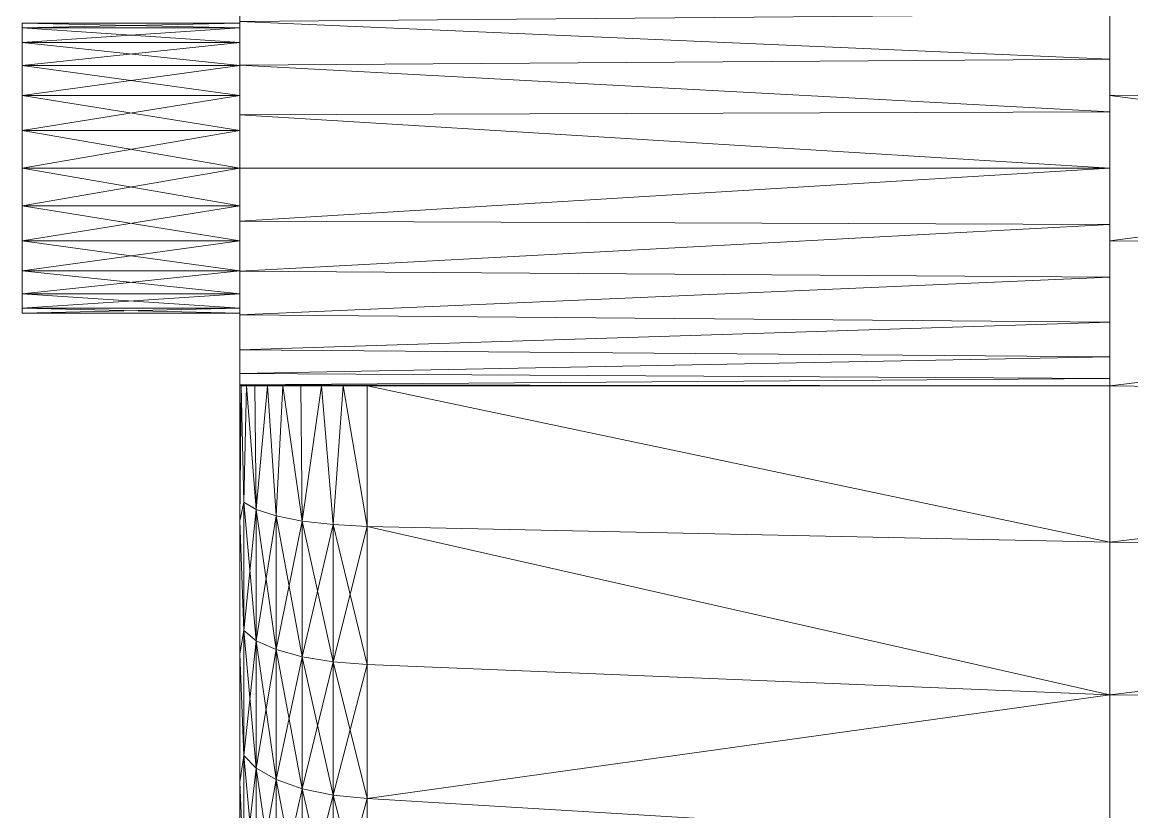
# Model space of a CAD drawing. Header units: millimetres. Extents: x 6495.02 to 6498.45, y 1663.36 to 1663.96.
# Drawn here: x 6497.97864 to 6497.98634, y 1663.73205 to 1663.73752 of the extents above; entities that cross this region are included whole.
import ezdxf

# ---------------------------------------------------------------- set-up
doc = ezdxf.new("R2010")
doc.units = ezdxf.units.MM

# ---------------------------------------------------------------- blocks, each defined once
blk = doc.blocks.new('SSSSS')
at = {"color": 7, "lineweight": 0}
for points in [[(159.084, 62.11, -103.386), (115.207, 62.572, -108.66), (159.084, 62.581, -108.864), (159.084, 62.11, -103.386)], [(159.084, 62.581, -108.864), (115.207, 62.572, -108.66), (115.207, 62.572, -114.566), (159.084, 62.581, -108.864)], [(159.084, 62.581, -108.864), (115.207, 62.572, -114.566), (159.084, 62.581, -114.362), (159.084, 62.581, -108.864)], [(159.084, 62.581, -114.362), (115.207, 62.572, -114.566), (159.084, 62.11, -119.84), (159.084, 62.581, -114.362)], [(159.084, 62.11, -103.386), (115.207, 62.029, -102.778), (115.207, 62.572, -108.66), (159.084, 62.11, -103.386)], [(159.084, 62.11, -103.386), (159.084, 62.581, -108.864), (159.084, 53.883, -103.386), (159.084, 62.11, -103.386)], [(159.084, 53.883, -103.386), (159.084, 62.581, -108.864), (159.084, 62.581, -114.362), (159.084, 53.883, -103.386)], [(159.084, 53.883, -103.386), (159.084, 62.581, -114.362), (159.084, 53.883, -119.84), (159.084, 53.883, -103.386)], [(159.084, 53.883, -119.84), (159.084, 62.581, -114.362), (159.084, 62.11, -119.84), (159.084, 53.883, -119.84)], [(159.084, 61.064, -97.483), (115.207, 62.029, -102.778), (159.084, 62.11, -103.386), (159.084, 61.064, -97.483)], [(187.176, 58.631, -103.386), (159.084, 61.064, -97.483), (159.084, 62.11, -103.386), (187.176, 58.631, -103.386)], [(159.084, 62.11, -103.386), (159.084, 53.883, -103.386), (187.176, 58.631, -103.386), (159.084, 62.11, -103.386)], [(159.084, 61.064, -97.483), (115.207, 60.946, -96.971), (115.207, 62.029, -102.778), (159.084, 61.064, -97.483)], [(159.084, 59.472, -91.704), (115.207, 60.946, -96.971), (159.084, 61.064, -97.483), (159.084, 59.472, -91.704)], [(159.084, 59.472, -91.704), (115.207, 59.335, -91.288), (115.207, 60.946, -96.971), (159.084, 59.472, -91.704)], [(187.176, 57.66, -98.068), (159.084, 59.472, -91.704), (159.084, 61.064, -97.483), (187.176, 57.66, -98.068)], [(187.176, 57.66, -98.068), (159.084, 61.064, -97.483), (187.176, 58.631, -103.386), (187.176, 57.66, -98.068)], [(159.084, 57.348, -86.099), (115.207, 59.335, -91.288), (159.084, 59.472, -91.704), (159.084, 57.348, -86.099)], [(187.176, 54.322, -87.795), (159.084, 57.348, -86.099), (159.084, 59.472, -91.704), (187.176, 54.322, -87.795)], [(187.176, 54.322, -87.795), (159.084, 59.472, -91.704), (187.176, 56.22, -92.857), (187.176, 54.322, -87.795)], [(187.176, 56.22, -92.857), (159.084, 59.472, -91.704), (187.176, 57.66, -98.068), (187.176, 56.22, -92.857)], [(187.176, 58.631, -103.386), (159.084, 53.883, -103.386), (190.367, 57.068, -103.386), (187.176, 58.631, -103.386)], [(187.176, 58.631, -103.386), (188.077, 58.436, -103.386), (187.176, 57.66, -98.068), (187.176, 58.631, -103.386)], [(187.176, 58.631, -103.386), (190.367, 57.068, -103.386), (189.679, 57.644, -103.386), (187.176, 58.631, -103.386)], [(189.679, 57.644, -103.386), (188.895, 58.118, -103.386), (187.176, 58.631, -103.386), (189.679, 57.644, -103.386)], [(187.176, 58.631, -103.386), (188.895, 58.118, -103.386), (188.077, 58.436, -103.386), (187.176, 58.631, -103.386)], [(187.176, 57.66, -98.068), (188.077, 58.436, -103.386), (188.458, 57.35, -98.139), (187.176, 57.66, -98.068)], [(188.077, 58.436, -103.386), (188.895, 58.118, -103.386), (188.458, 57.35, -98.139), (188.077, 58.436, -103.386)], [(188.458, 57.35, -98.139), (188.895, 58.118, -103.386), (189.627, 56.751, -98.276), (188.458, 57.35, -98.139)], [(188.895, 58.118, -103.386), (189.679, 57.644, -103.386), (189.627, 56.751, -98.276), (188.895, 58.118, -103.386)], [(187.176, 57.66, -98.068), (188.458, 57.35, -98.139), (187.176, 56.22, -92.857), (187.176, 57.66, -98.068)], [(189.627, 56.751, -98.276), (189.679, 57.644, -103.386), (190.367, 57.068, -103.386), (189.627, 56.751, -98.276)], [(187.176, 51.981, -82.922), (159.084, 57.348, -86.099), (187.176, 54.322, -87.795), (187.176, 51.981, -82.922)], [(187.176, 56.22, -92.857), (188.458, 57.35, -98.139), (188.458, 55.918, -92.955), (187.176, 56.22, -92.857)], [(188.458, 57.35, -98.139), (189.627, 56.751, -98.276), (188.458, 55.918, -92.955), (188.458, 57.35, -98.139)], [(190.941, 56.383, -103.386), (190.367, 57.068, -103.386), (159.084, 53.883, -103.386), (190.941, 56.383, -103.386)], [(188.458, 55.918, -92.955), (189.627, 56.751, -98.276), (189.627, 55.333, -93.145), (188.458, 55.918, -92.955)], [(189.627, 56.751, -98.276), (190.367, 57.068, -103.386), (190.615, 55.896, -98.471), (189.627, 56.751, -98.276)], [(189.627, 55.333, -93.145), (189.627, 56.751, -98.276), (190.615, 55.896, -98.471), (189.627, 55.333, -93.145)], [(190.615, 55.896, -98.471), (190.367, 57.068, -103.386), (190.941, 56.383, -103.386), (190.615, 55.896, -98.471)], [(159.084, 53.883, -103.386), (191.417, 55.598, -103.386), (190.941, 56.383, -103.386), (159.084, 53.883, -103.386)], [(190.615, 55.896, -98.471), (190.941, 56.383, -103.386), (191.365, 54.836, -98.714), (190.615, 55.896, -98.471)], [(191.365, 54.836, -98.714), (190.941, 56.383, -103.386), (191.417, 55.598, -103.386), (191.365, 54.836, -98.714)], [(187.176, 56.22, -92.857), (188.458, 55.918, -92.955), (187.176, 54.322, -87.795), (187.176, 56.22, -92.857)], [(187.176, 54.322, -87.795), (188.458, 55.918, -92.955), (188.458, 54.03, -87.92), (187.176, 54.322, -87.795)], [(188.458, 55.918, -92.955), (189.627, 55.333, -93.145), (188.458, 54.03, -87.92), (188.458, 55.918, -92.955)], [(190.615, 54.499, -93.416), (189.627, 55.333, -93.145), (190.615, 55.896, -98.471), (190.615, 54.499, -93.416)], [(190.615, 55.896, -98.471), (191.365, 54.836, -98.714), (190.615, 54.499, -93.416), (190.615, 55.896, -98.471)], [(159.084, 53.883, -103.386), (191.739, 54.782, -103.386), (191.417, 55.598, -103.386), (159.084, 53.883, -103.386)], [(191.365, 54.836, -98.714), (191.417, 55.598, -103.386), (191.739, 54.782, -103.386), (191.365, 54.836, -98.714)], [(188.458, 54.03, -87.92), (189.627, 55.333, -93.145), (189.627, 53.464, -88.161), (188.458, 54.03, -87.92)], [(189.627, 53.464, -88.161), (189.627, 55.333, -93.145), (190.615, 54.499, -93.416), (189.627, 53.464, -88.161)], [(191.941, 53.883, -103.386), (191.739, 54.782, -103.386), (159.084, 53.883, -103.386), (191.941, 53.883, -103.386)], [(190.615, 54.499, -93.416), (191.365, 54.836, -98.714), (191.365, 53.465, -93.752), (190.615, 54.499, -93.416)], [(191.365, 54.836, -98.714), (191.739, 54.782, -103.386), (191.833, 53.632, -98.99), (191.365, 54.836, -98.714)], [(191.365, 54.836, -98.714), (191.833, 53.632, -98.99), (191.365, 53.465, -93.752), (191.365, 54.836, -98.714)], [(191.833, 53.632, -98.99), (191.739, 54.782, -103.386), (191.941, 53.883, -103.386), (191.833, 53.632, -98.99)], [(187.176, 54.322, -87.795), (188.458, 54.03, -87.92), (187.176, 51.981, -82.922), (187.176, 54.322, -87.795)], [(189.627, 53.464, -88.161), (190.615, 54.499, -93.416), (190.615, 52.658, -88.505), (189.627, 53.464, -88.161)], [(190.615, 54.499, -93.416), (191.365, 53.465, -93.752), (190.615, 52.658, -88.505), (190.615, 54.499, -93.416)], [(159.084, 51.754, -103.666), (191.992, 53.136, -103.42), (159.084, 53.883, -103.386), (159.084, 51.754, -103.666)], [(159.084, 53.883, -103.386), (191.992, 53.136, -103.42), (191.941, 53.883, -103.386), (159.084, 53.883, -103.386)], [(159.084, 53.883, -119.84), (159.084, 48.066, -117.43), (159.084, 46.758, -115.726), (159.084, 53.883, -119.84)], [(159.084, 46.758, -115.726), (159.084, 45.937, -113.742), (159.084, 53.883, -119.84), (159.084, 46.758, -115.726)], [(159.084, 53.883, -119.84), (159.084, 45.937, -113.742), (159.084, 45.656, -111.613), (159.084, 53.883, -119.84)], [(159.084, 53.883, -119.84), (159.084, 45.656, -111.613), (159.084, 45.937, -109.484), (159.084, 53.883, -119.84)], [(159.084, 45.937, -109.484), (159.084, 46.758, -107.499), (159.084, 53.883, -119.84), (159.084, 45.937, -109.484)], [(159.084, 53.883, -119.84), (159.084, 46.758, -107.499), (159.084, 48.066, -105.796), (159.084, 53.883, -119.84)], [(159.084, 53.883, -119.84), (159.084, 48.066, -105.796), (159.084, 49.77, -104.488), (159.084, 53.883, -119.84)], [(159.084, 49.77, -104.488), (159.084, 51.754, -103.666), (159.084, 53.883, -119.84), (159.084, 49.77, -104.488)], [(159.084, 53.883, -119.84), (159.084, 51.754, -103.666), (159.084, 53.883, -103.386), (159.084, 53.883, -119.84)], [(187.176, 51.981, -82.922), (188.458, 54.03, -87.92), (188.458, 51.701, -83.072), (187.176, 51.981, -82.922)], [(188.458, 54.03, -87.92), (189.627, 53.464, -88.161), (188.458, 51.701, -83.072), (188.458, 54.03, -87.92)], [(191.833, 53.632, -98.99), (191.941, 53.883, -103.386), (191.992, 52.114, -98.28), (191.833, 53.632, -98.99)], [(191.992, 52.114, -98.28), (191.941, 53.883, -103.386), (191.992, 53.136, -103.42), (191.992, 52.114, -98.28)], [(188.458, 51.701, -83.072), (189.627, 53.464, -88.161), (189.627, 51.159, -83.363), (188.458, 51.701, -83.072)], [(189.627, 51.159, -83.363), (189.627, 53.464, -88.161), (190.615, 52.658, -88.505), (189.627, 51.159, -83.363)], [(190.615, 52.658, -88.505), (191.365, 53.465, -93.752), (191.365, 51.657, -88.932), (190.615, 52.658, -88.505)], [(191.365, 53.465, -93.752), (191.833, 53.632, -98.99), (191.833, 52.29, -94.134), (191.365, 53.465, -93.752)], [(191.365, 53.465, -93.752), (191.833, 52.29, -94.134), (191.365, 51.657, -88.932), (191.365, 53.465, -93.752)], [(191.833, 53.632, -98.99), (191.992, 52.114, -98.28), (191.833, 52.29, -94.134), (191.833, 53.632, -98.99)], [(159.084, 51.754, -103.666), (191.992, 51.158, -103.85), (191.992, 53.136, -103.42), (159.084, 51.754, -103.666)], [(191.992, 53.136, -103.42), (191.992, 51.158, -103.85), (191.992, 52.114, -98.28), (191.992, 53.136, -103.42)], [(189.627, 51.159, -83.363), (190.615, 52.658, -88.505), (190.615, 50.387, -83.777), (189.627, 51.159, -83.363)], [(190.615, 52.658, -88.505), (191.365, 51.657, -88.932), (190.615, 50.387, -83.777), (190.615, 52.658, -88.505)], [(191.365, 51.657, -88.932), (191.833, 52.29, -94.134), (191.833, 50.521, -89.416), (191.365, 51.657, -88.932)], [(191.833, 52.29, -94.134), (191.992, 52.114, -98.28), (191.992, 50.61, -93.26), (191.833, 52.29, -94.134)], [(191.833, 52.29, -94.134), (191.992, 50.61, -93.26), (191.833, 50.521, -89.416), (191.833, 52.29, -94.134)], [(191.992, 52.114, -98.28), (191.992, 51.158, -103.85), (191.992, 49.346, -104.75), (191.992, 52.114, -98.28)], [(191.992, 52.114, -98.28), (191.992, 49.346, -104.75), (191.992, 50.61, -93.26), (191.992, 52.114, -98.28)], [(159.084, 49.77, -104.488), (191.992, 51.158, -103.85), (159.084, 51.754, -103.666), (159.084, 49.77, -104.488)], [(190.615, 50.387, -83.777), (191.365, 51.657, -88.932), (191.365, 49.428, -84.291), (190.615, 50.387, -83.777)], [(191.365, 51.657, -88.932), (191.833, 50.521, -89.416), (191.365, 49.428, -84.291), (191.365, 51.657, -88.932)], [(159.084, 49.77, -104.488), (191.992, 49.346, -104.75), (191.992, 51.158, -103.85), (159.084, 49.77, -104.488)], [(191.365, 49.428, -84.291), (191.833, 50.521, -89.416), (191.833, 48.34, -84.875), (191.365, 49.428, -84.291)], [(191.833, 50.521, -89.416), (191.992, 50.61, -93.26), (191.992, 48.636, -88.405), (191.833, 50.521, -89.416)], [(191.833, 50.521, -89.416), (191.992, 48.636, -88.405), (191.833, 48.34, -84.875), (191.833, 50.521, -89.416)], [(191.992, 50.61, -93.26), (191.992, 49.346, -104.75), (191.992, 47.807, -106.066), (191.992, 50.61, -93.26)], [(191.992, 50.61, -93.26), (191.992, 47.807, -106.066), (191.992, 11.672, -107.735), (191.992, 50.61, -93.26)], [(191.992, 11.672, -115.491), (191.992, 47.807, -117.16), (191.992, 50.61, -129.966), (191.992, 11.672, -115.491)], [(191.992, 50.61, -129.966), (191.992, 48.636, -134.821), (191.992, 11.672, -115.491), (191.992, 50.61, -129.966)], [(191.992, 11.672, -107.735), (191.992, 48.636, -88.405), (191.992, 50.61, -93.26), (191.992, 11.672, -107.735)], [(159.084, 48.066, -105.796), (191.992, 49.346, -104.75), (159.084, 49.77, -104.488), (159.084, 48.066, -105.796)], [(159.084, 48.066, -105.796), (191.992, 47.807, -106.066), (191.992, 49.346, -104.75), (159.084, 48.066, -105.796)], [(191.833, 48.34, -84.875), (191.992, 48.636, -88.405), (191.992, 46.212, -83.759), (191.833, 48.34, -84.875)], [(191.992, 11.672, -115.491), (191.992, 48.636, -134.821), (191.992, 10.536, -116.363), (191.992, 11.672, -115.491)], [(191.992, 10.536, -116.363), (191.992, 48.636, -134.821), (191.992, 46.212, -139.467), (191.992, 10.536, -116.363)], [(191.992, 10.536, -106.863), (191.992, 46.212, -83.759), (191.992, 48.636, -88.405), (191.992, 10.536, -106.863)], [(191.992, 10.536, -106.863), (191.992, 48.636, -88.405), (191.992, 11.672, -107.735), (191.992, 10.536, -106.863)], [(159.084, 48.066, -117.43), (191.992, 47.807, -117.16), (159.084, 46.758, -115.726), (159.084, 48.066, -117.43)], [(159.084, 46.758, -107.499), (191.992, 47.807, -106.066), (159.084, 48.066, -105.796), (159.084, 46.758, -107.499)], [(159.084, 46.758, -115.726), (191.992, 47.807, -117.16), (191.992, 46.637, -115.509), (159.084, 46.758, -115.726)], [(159.084, 46.758, -107.499), (191.992, 46.637, -107.717), (191.992, 47.807, -106.066), (159.084, 46.758, -107.499)], [(191.992, 11.672, -107.735), (191.992, 47.807, -106.066), (191.992, 46.637, -107.717), (191.992, 11.672, -107.735)], [(191.992, 11.672, -115.491), (191.992, 46.637, -115.509), (191.992, 47.807, -117.16), (191.992, 11.672, -115.491)], [(159.084, 46.758, -115.726), (191.992, 46.637, -115.509), (159.084, 45.937, -113.742), (159.084, 46.758, -115.726)], [(159.084, 45.937, -109.484), (191.992, 46.637, -107.717), (159.084, 46.758, -107.499), (159.084, 45.937, -109.484)], [(159.084, 45.937, -113.742), (191.992, 46.637, -115.509), (191.992, 45.905, -113.622), (159.084, 45.937, -113.742)], [(159.084, 45.937, -109.484), (191.992, 45.905, -109.604), (191.992, 46.637, -107.717), (159.084, 45.937, -109.484)], [(191.992, 11.672, -107.735), (191.992, 46.637, -107.717), (191.992, 12.543, -108.871), (191.992, 11.672, -107.735)], [(191.992, 12.543, -108.871), (191.992, 46.637, -107.717), (191.992, 45.905, -109.604), (191.992, 12.543, -108.871)], [(191.992, 12.543, -114.355), (191.992, 45.905, -113.622), (191.992, 46.637, -115.509), (191.992, 12.543, -114.355)], [(191.992, 12.543, -114.355), (191.992, 46.637, -115.509), (191.992, 11.672, -115.491), (191.992, 12.543, -114.355)], [(191.992, 10.536, -116.363), (191.992, 46.212, -139.467), (191.992, 43.358, -143.863), (191.992, 10.536, -116.363)], [(191.992, 10.536, -106.863), (191.992, 43.358, -79.363), (191.992, 46.212, -83.759), (191.992, 10.536, -106.863)], [(159.084, 45.937, -113.742), (191.992, 45.905, -113.622), (159.084, 45.656, -111.613), (159.084, 45.937, -113.742)], [(159.084, 45.656, -111.613), (191.992, 45.905, -109.604), (159.084, 45.937, -109.484), (159.084, 45.656, -111.613)], [(159.084, 45.656, -111.613), (191.992, 45.905, -113.622), (191.992, 45.656, -111.613), (159.084, 45.656, -111.613)], [(159.084, 45.656, -111.613), (191.992, 45.656, -111.613), (191.992, 45.905, -109.604), (159.084, 45.656, -111.613)], [(191.992, 12.543, -108.871), (191.992, 45.905, -109.604), (191.992, 13.091, -110.193), (191.992, 12.543, -108.871)], [(191.992, 13.091, -110.193), (191.992, 45.905, -109.604), (191.992, 45.656, -111.613), (191.992, 13.091, -110.193)], [(191.992, 13.091, -113.032), (191.992, 45.656, -111.613), (191.992, 45.905, -113.622), (191.992, 13.091, -113.032)], [(191.992, 13.091, -113.032), (191.992, 45.905, -113.622), (191.992, 12.543, -114.355), (191.992, 13.091, -113.032)], [(191.992, 13.091, -110.193), (191.992, 45.656, -111.613), (191.992, 13.278, -111.613), (191.992, 13.091, -110.193)], [(191.992, 13.278, -111.613), (191.992, 45.656, -111.613), (191.992, 13.091, -113.032), (191.992, 13.278, -111.613)], [(191.992, 10.536, -116.363), (191.992, 43.358, -143.863), (191.992, 9.213, -116.911), (191.992, 10.536, -116.363)], [(191.992, 9.213, -116.911), (191.992, 43.358, -143.863), (191.992, 40.101, -147.968), (191.992, 9.213, -116.911)], [(191.992, 9.213, -106.315), (191.992, 40.101, -75.257), (191.992, 43.358, -79.363), (191.992, 9.213, -106.315)], [(191.992, 9.213, -106.315), (191.992, 43.358, -79.363), (191.992, 10.536, -106.863), (191.992, 9.213, -106.315)], [(191.992, 9.213, -116.911), (191.992, 40.101, -147.968), (191.992, 7.793, -117.098), (191.992, 9.213, -116.911)], [(191.992, 7.793, -117.098), (191.992, 40.101, -147.968), (191.992, -24.514, -147.968), (191.992, 7.793, -117.098)], [(191.992, 7.793, -106.128), (191.992, -24.514, -75.257), (191.992, 40.101, -75.257), (191.992, 7.793, -106.128)], [(191.992, 7.793, -106.128), (191.992, 40.101, -75.257), (191.992, 9.213, -106.315), (191.992, 7.793, -106.128)], [(200.219, 13.091, -110.193), (191.992, 13.091, -110.193), (200.219, 13.278, -111.613), (200.219, 13.091, -110.193)], [(200.219, 13.278, -111.613), (191.992, 13.091, -110.193), (191.992, 13.278, -111.613), (200.219, 13.278, -111.613)], [(200.219, 13.278, -111.613), (191.992, 13.278, -111.613), (200.219, 13.091, -113.032), (200.219, 13.278, -111.613)], [(200.219, 13.091, -113.032), (191.992, 13.278, -111.613), (191.992, 13.091, -113.032), (200.219, 13.091, -113.032)], [(200.219, 12.543, -108.871), (191.992, 12.543, -108.871), (200.219, 13.091, -110.193), (200.219, 12.543, -108.871)], [(200.219, 13.091, -110.193), (191.992, 12.543, -108.871), (191.992, 13.091, -110.193), (200.219, 13.091, -110.193)], [(200.219, 13.091, -113.032), (191.992, 13.091, -113.032), (200.219, 12.543, -114.355), (200.219, 13.091, -113.032)], [(200.219, 12.543, -114.355), (191.992, 13.091, -113.032), (191.992, 12.543, -114.355), (200.219, 12.543, -114.355)], [(200.219, 13.091, -113.032), (200.219, 13.091, -110.193), (200.219, 13.278, -111.613), (200.219, 13.091, -113.032)], [(200.219, 12.543, -114.355), (200.219, 12.543, -108.871), (200.219, 13.091, -113.032), (200.219, 12.543, -114.355)], [(200.219, 13.091, -113.032), (200.219, 12.543, -108.871), (200.219, 13.091, -110.193), (200.219, 13.091, -113.032)], [(200.219, 11.672, -107.735), (191.992, 11.672, -107.735), (200.219, 12.543, -108.871), (200.219, 11.672, -107.735)], [(200.219, 12.543, -108.871), (191.992, 11.672, -107.735), (191.992, 12.543, -108.871), (200.219, 12.543, -108.871)], [(200.219, 12.543, -114.355), (191.992, 12.543, -114.355), (200.219, 11.672, -115.491), (200.219, 12.543, -114.355)], [(200.219, 11.672, -115.491), (191.992, 12.543, -114.355), (191.992, 11.672, -115.491), (200.219, 11.672, -115.491)], [(200.219, 11.672, -115.491), (200.219, 11.672, -107.735), (200.219, 12.543, -114.355), (200.219, 11.672, -115.491)], [(200.219, 12.543, -114.355), (200.219, 11.672, -107.735), (200.219, 12.543, -108.871), (200.219, 12.543, -114.355)], [(200.219, 10.536, -106.863), (191.992, 10.536, -106.863), (200.219, 11.672, -107.735), (200.219, 10.536, -106.863)], [(200.219, 11.672, -107.735), (191.992, 10.536, -106.863), (191.992, 11.672, -107.735), (200.219, 11.672, -107.735)], [(200.219, 11.672, -115.491), (191.992, 11.672, -115.491), (200.219, 10.536, -116.363), (200.219, 11.672, -115.491)], [(200.219, 10.536, -116.363), (191.992, 11.672, -115.491), (191.992, 10.536, -116.363), (200.219, 10.536, -116.363)], [(200.219, 10.536, -116.363), (200.219, 10.536, -106.863), (200.219, 11.672, -115.491), (200.219, 10.536, -116.363)], [(200.219, 11.672, -115.491), (200.219, 10.536, -106.863), (200.219, 11.672, -107.735), (200.219, 11.672, -115.491)], [(200.219, 9.213, -106.315), (191.992, 9.213, -106.315), (200.219, 10.536, -106.863), (200.219, 9.213, -106.315)], [(200.219, 10.536, -106.863), (191.992, 9.213, -106.315), (191.992, 10.536, -106.863), (200.219, 10.536, -106.863)], [(200.219, 10.536, -116.363), (191.992, 10.536, -116.363), (200.219, 9.213, -116.911), (200.219, 10.536, -116.363)], [(200.219, 9.213, -116.911), (191.992, 10.536, -116.363), (191.992, 9.213, -116.911), (200.219, 9.213, -116.911)], [(200.219, 9.213, -116.911), (200.219, 9.213, -106.315), (200.219, 10.536, -116.363), (200.219, 9.213, -116.911)], [(200.219, 10.536, -116.363), (200.219, 9.213, -106.315), (200.219, 10.536, -106.863), (200.219, 10.536, -116.363)], [(200.219, 9.213, -116.911), (191.992, 9.213, -116.911), (200.219, 7.793, -117.098), (200.219, 9.213, -116.911)], [(200.219, 7.793, -117.098), (191.992, 9.213, -116.911), (191.992, 7.793, -117.098), (200.219, 7.793, -117.098)], [(200.219, 7.793, -106.128), (191.992, 7.793, -106.128), (200.219, 9.213, -106.315), (200.219, 7.793, -106.128)], [(200.219, 9.213, -106.315), (191.992, 7.793, -106.128), (191.992, 9.213, -106.315), (200.219, 9.213, -106.315)], [(200.219, 7.793, -117.098), (200.219, 7.793, -106.128), (200.219, 9.213, -116.911), (200.219, 7.793, -117.098)], [(200.219, 9.213, -116.911), (200.219, 7.793, -106.128), (200.219, 9.213, -106.315), (200.219, 9.213, -116.911)], [(200.219, 7.793, -117.098), (191.992, 7.793, -117.098), (200.219, 6.374, -116.911), (200.219, 7.793, -117.098)], [(200.219, 6.374, -116.911), (191.992, 7.793, -117.098), (191.992, 6.374, -116.911), (200.219, 6.374, -116.911)], [(200.219, 6.374, -106.315), (191.992, 6.374, -106.315), (200.219, 7.793, -106.128), (200.219, 6.374, -106.315)], [(200.219, 7.793, -106.128), (191.992, 6.374, -106.315), (191.992, 7.793, -106.128), (200.219, 7.793, -106.128)], [(191.992, 7.793, -117.098), (191.992, -24.514, -147.968), (191.992, 6.374, -116.911), (191.992, 7.793, -117.098)], [(191.992, 6.374, -106.315), (191.992, -24.514, -75.257), (191.992, 7.793, -106.128), (191.992, 6.374, -106.315)], [(200.219, 6.374, -116.911), (200.219, 6.374, -106.315), (200.219, 7.793, -117.098), (200.219, 6.374, -116.911)], [(200.219, 7.793, -117.098), (200.219, 6.374, -106.315), (200.219, 7.793, -106.128), (200.219, 7.793, -117.098)], [(200.219, 6.374, -116.911), (191.992, 6.374, -116.911), (200.219, 5.051, -116.363), (200.219, 6.374, -116.911)], [(200.219, 5.051, -116.363), (191.992, 6.374, -116.911), (191.992, 5.051, -116.363), (200.219, 5.051, -116.363)], [(200.219, 5.051, -106.863), (191.992, 5.051, -106.863), (200.219, 6.374, -106.315), (200.219, 5.051, -106.863)], [(200.219, 6.374, -106.315), (191.992, 5.051, -106.863), (191.992, 6.374, -106.315), (200.219, 6.374, -106.315)], [(191.992, 6.374, -116.911), (191.992, -24.514, -147.968), (191.992, -27.772, -143.863), (191.992, 6.374, -116.911)], [(191.992, 6.374, -116.911), (191.992, -27.772, -143.863), (191.992, 5.051, -116.363), (191.992, 6.374, -116.911)], [(191.992, 5.051, -106.863), (191.992, -27.772, -79.363), (191.992, 6.374, -106.315), (191.992, 5.051, -106.863)], [(191.992, 6.374, -106.315), (191.992, -27.772, -79.363), (191.992, -24.514, -75.257), (191.992, 6.374, -106.315)], [(200.219, 6.374, -106.315), (200.219, 6.374, -116.911), (200.219, 5.051, -106.863), (200.219, 6.374, -106.315)], [(200.219, 5.051, -106.863), (200.219, 6.374, -116.911), (200.219, 5.051, -116.363), (200.219, 5.051, -106.863)], [(200.219, 5.051, -116.363), (191.992, 5.051, -116.363), (200.219, 3.915, -115.491), (200.219, 5.051, -116.363)], [(200.219, 3.915, -115.491), (191.992, 5.051, -116.363), (191.992, 3.915, -115.491), (200.219, 3.915, -115.491)], [(200.219, 3.915, -107.735), (191.992, 3.915, -107.735), (200.219, 5.051, -106.863), (200.219, 3.915, -107.735)], [(200.219, 5.051, -106.863), (191.992, 3.915, -107.735), (191.992, 5.051, -106.863), (200.219, 5.051, -106.863)], [(191.992, 5.051, -116.363), (191.992, -27.772, -143.863), (191.992, -30.625, -139.467), (191.992, 5.051, -116.363)], [(191.992, 5.051, -116.363), (191.992, -30.625, -139.467), (191.992, -33.05, -134.821), (191.992, 5.051, -116.363)], [(191.992, 5.051, -116.363), (191.992, -33.05, -134.821), (191.992, 3.915, -115.491), (191.992, 5.051, -116.363)], [(191.992, 3.915, -107.735), (191.992, -33.05, -88.405), (191.992, 5.051, -106.863), (191.992, 3.915, -107.735)], [(191.992, 5.051, -106.863), (191.992, -33.05, -88.405), (191.992, -30.625, -83.759), (191.992, 5.051, -106.863)], [(191.992, 5.051, -106.863), (191.992, -30.625, -83.759), (191.992, -27.772, -79.363), (191.992, 5.051, -106.863)], [(200.219, 5.051, -106.863), (200.219, 5.051, -116.363), (200.219, 3.915, -107.735), (200.219, 5.051, -106.863)], [(200.219, 3.915, -107.735), (200.219, 5.051, -116.363), (200.219, 3.915, -115.491), (200.219, 3.915, -107.735)], [(200.219, 3.915, -115.491), (191.992, 3.915, -115.491), (200.219, 3.043, -114.355), (200.219, 3.915, -115.491)], [(200.219, 3.043, -114.355), (191.992, 3.915, -115.491), (191.992, 3.043, -114.355), (200.219, 3.043, -114.355)], [(200.219, 3.043, -108.871), (191.992, 3.043, -108.871), (200.219, 3.915, -107.735), (200.219, 3.043, -108.871)], [(200.219, 3.915, -107.735), (191.992, 3.043, -108.871), (191.992, 3.915, -107.735), (200.219, 3.915, -107.735)], [(191.992, 3.915, -115.491), (191.992, -33.05, -134.821), (191.992, -35.023, -129.966), (191.992, 3.915, -115.491)], [(191.992, 3.915, -115.491), (191.992, -35.023, -129.966), (191.992, -32.221, -117.16), (191.992, 3.915, -115.491)], [(191.992, -32.221, -117.16), (191.992, -31.05, -115.509), (191.992, 3.915, -115.491), (191.992, -32.221, -117.16)], [(191.992, 3.915, -115.491), (191.992, -31.05, -115.509), (191.992, 3.043, -114.355), (191.992, 3.915, -115.491)], [(191.992, 3.043, -108.871), (191.992, -31.05, -107.717), (191.992, 3.915, -107.735), (191.992, 3.043, -108.871)], [(191.992, 3.915, -107.735), (191.992, -31.05, -107.717), (191.992, -32.221, -106.066), (191.992, 3.915, -107.735)], [(191.992, 3.915, -107.735), (191.992, -32.221, -106.066), (191.992, -35.023, -93.26), (191.992, 3.915, -107.735)], [(191.992, -35.023, -93.26), (191.992, -33.05, -88.405), (191.992, 3.915, -107.735), (191.992, -35.023, -93.26)], [(200.219, 3.915, -107.735), (200.219, 3.915, -115.491), (200.219, 3.043, -108.871), (200.219, 3.915, -107.735)], [(200.219, 3.043, -108.871), (200.219, 3.915, -115.491), (200.219, 3.043, -114.355), (200.219, 3.043, -108.871)], [(200.219, 3.043, -114.355), (191.992, 3.043, -114.355), (200.219, 2.496, -113.032), (200.219, 3.043, -114.355)], [(200.219, 2.496, -113.032), (191.992, 3.043, -114.355), (191.992, 2.496, -113.032), (200.219, 2.496, -113.032)], [(200.219, 2.496, -110.193), (191.992, 2.496, -110.193), (200.219, 3.043, -108.871), (200.219, 2.496, -110.193)], [(200.219, 3.043, -108.871), (191.992, 2.496, -110.193), (191.992, 3.043, -108.871), (200.219, 3.043, -108.871)], [(191.992, 3.043, -114.355), (191.992, -31.05, -115.509), (191.992, -30.319, -113.622), (191.992, 3.043, -114.355)], [(191.992, 3.043, -114.355), (191.992, -30.319, -113.622), (191.992, 2.496, -113.032), (191.992, 3.043, -114.355)], [(191.992, 2.496, -110.193), (191.992, -30.319, -109.604), (191.992, 3.043, -108.871), (191.992, 2.496, -110.193)], [(191.992, 3.043, -108.871), (191.992, -30.319, -109.604), (191.992, -31.05, -107.717), (191.992, 3.043, -108.871)], [(200.219, 3.043, -108.871), (200.219, 3.043, -114.355), (200.219, 2.496, -110.193), (200.219, 3.043, -108.871)], [(200.219, 2.496, -110.193), (200.219, 3.043, -114.355), (200.219, 2.496, -113.032), (200.219, 2.496, -110.193)], [(200.219, 2.496, -113.032), (191.992, 2.496, -113.032), (200.219, 2.309, -111.613), (200.219, 2.496, -113.032)], [(200.219, 2.309, -111.613), (191.992, 2.496, -113.032), (191.992, 2.309, -111.613), (200.219, 2.309, -111.613)], [(200.219, 2.309, -111.613), (191.992, 2.309, -111.613), (200.219, 2.496, -110.193), (200.219, 2.309, -111.613)], [(200.219, 2.496, -110.193), (191.992, 2.309, -111.613), (191.992, 2.496, -110.193), (200.219, 2.496, -110.193)], [(191.992, 2.496, -113.032), (191.992, -30.319, -113.622), (191.992, -30.07, -111.613), (191.992, 2.496, -113.032)], [(191.992, 2.496, -113.032), (191.992, -30.07, -111.613), (191.992, 2.309, -111.613), (191.992, 2.496, -113.032)], [(191.992, 2.309, -111.613), (191.992, -30.07, -111.613), (191.992, 2.496, -110.193), (191.992, 2.309, -111.613)], [(191.992, 2.496, -110.193), (191.992, -30.07, -111.613), (191.992, -30.319, -109.604), (191.992, 2.496, -110.193)], [(200.219, 2.496, -110.193), (200.219, 2.496, -113.032), (200.219, 2.309, -111.613), (200.219, 2.496, -110.193)], [(159.084, -30.35, -109.484), (191.992, -30.319, -109.604), (159.084, -30.07, -111.613), (159.084, -30.35, -109.484)], [(159.084, -30.07, -111.613), (191.992, -30.319, -109.604), (191.992, -30.07, -111.613), (159.084, -30.07, -111.613)], [(159.084, -30.07, -111.613), (191.992, -30.07, -111.613), (191.992, -30.319, -113.622), (159.084, -30.07, -111.613)], [(159.084, -30.07, -111.613), (191.992, -30.319, -113.622), (159.084, -30.35, -113.742), (159.084, -30.07, -111.613)], [(159.084, -38.297, -103.386), (159.084, -30.35, -109.484), (159.084, -30.07, -111.613), (159.084, -38.297, -103.386)], [(159.084, -38.297, -103.386), (159.084, -30.07, -111.613), (159.084, -30.35, -113.742), (159.084, -38.297, -103.386)], [(159.084, -30.35, -109.484), (191.992, -31.05, -107.717), (191.992, -30.319, -109.604), (159.084, -30.35, -109.484)], [(159.084, -30.35, -113.742), (191.992, -30.319, -113.622), (191.992, -31.05, -115.509), (159.084, -30.35, -113.742)], [(159.084, -31.172, -107.499), (191.992, -31.05, -107.717), (159.084, -30.35, -109.484), (159.084, -31.172, -107.499)], [(159.084, -30.35, -113.742), (191.992, -31.05, -115.509), (159.084, -31.172, -115.726), (159.084, -30.35, -113.742)], [(159.084, -31.172, -107.499), (159.084, -30.35, -109.484), (159.084, -38.297, -103.386), (159.084, -31.172, -107.499)], [(159.084, -30.35, -113.742), (159.084, -31.172, -115.726), (159.084, -38.297, -103.386), (159.084, -30.35, -113.742)], [(191.833, -32.753, -84.875), (191.992, -30.625, -83.759), (191.992, -33.05, -88.405), (191.833, -32.753, -84.875)], [(159.084, -31.172, -107.499), (191.992, -32.221, -106.066), (191.992, -31.05, -107.717), (159.084, -31.172, -107.499)], [(159.084, -31.172, -115.726), (191.992, -31.05, -115.509), (191.992, -32.221, -117.16), (159.084, -31.172, -115.726)], [(159.084, -32.479, -105.796), (191.992, -32.221, -106.066), (159.084, -31.172, -107.499), (159.084, -32.479, -105.796)], [(159.084, -31.172, -115.726), (191.992, -32.221, -117.16), (159.084, -32.479, -117.43), (159.084, -31.172, -115.726)], [(159.084, -38.297, -103.386), (159.084, -32.479, -105.796), (159.084, -31.172, -107.499), (159.084, -38.297, -103.386)], [(159.084, -38.297, -103.386), (159.084, -31.172, -115.726), (159.084, -32.479, -117.43), (159.084, -38.297, -103.386)], [(159.084, -32.479, -105.796), (191.992, -33.759, -104.75), (191.992, -32.221, -106.066), (159.084, -32.479, -105.796)], [(191.992, -35.023, -93.26), (191.992, -32.221, -106.066), (191.992, -33.759, -104.75), (191.992, -35.023, -93.26)], [(159.084, -34.183, -104.488), (191.992, -33.759, -104.75), (159.084, -32.479, -105.796), (159.084, -34.183, -104.488)], [(159.084, -38.297, -103.386), (159.084, -34.183, -104.488), (159.084, -32.479, -105.796), (159.084, -38.297, -103.386)], [(159.084, -38.297, -103.386), (159.084, -32.479, -117.43), (159.084, -34.183, -118.738), (159.084, -38.297, -103.386)], [(191.833, -32.753, -84.875), (191.833, -34.935, -89.416), (191.365, -36.071, -88.932), (191.833, -32.753, -84.875)], [(191.833, -32.753, -84.875), (191.365, -36.071, -88.932), (191.365, -33.842, -84.291), (191.833, -32.753, -84.875)], [(191.833, -32.753, -84.875), (191.992, -33.05, -88.405), (191.833, -34.935, -89.416), (191.833, -32.753, -84.875)], [(191.833, -34.935, -89.416), (191.992, -33.05, -88.405), (191.992, -35.023, -93.26), (191.833, -34.935, -89.416)], [(159.084, -34.183, -104.488), (191.992, -35.572, -103.85), (191.992, -33.759, -104.75), (159.084, -34.183, -104.488)], [(191.365, -36.071, -88.932), (190.615, -37.071, -88.505), (191.365, -33.842, -84.291), (191.365, -36.071, -88.932)], [(191.365, -33.842, -84.291), (190.615, -37.071, -88.505), (190.615, -34.8, -83.777), (191.365, -33.842, -84.291)], [(191.992, -35.023, -93.26), (191.992, -33.759, -104.75), (191.992, -36.527, -98.28), (191.992, -35.023, -93.26)], [(191.992, -36.527, -98.28), (191.992, -33.759, -104.75), (191.992, -35.572, -103.85), (191.992, -36.527, -98.28)], [(159.084, -36.167, -103.666), (191.992, -35.572, -103.85), (159.084, -34.183, -104.488), (159.084, -36.167, -103.666)], [(159.084, -36.167, -103.666), (159.084, -34.183, -104.488), (159.084, -38.297, -103.386), (159.084, -36.167, -103.666)], [(159.084, -34.183, -118.738), (159.084, -36.167, -119.56), (159.084, -38.297, -103.386), (159.084, -34.183, -118.738)], [(189.627, -35.573, -83.363), (190.615, -34.8, -83.777), (189.627, -37.878, -88.161), (189.627, -35.573, -83.363)], [(189.627, -37.878, -88.161), (190.615, -34.8, -83.777), (190.615, -37.071, -88.505), (189.627, -37.878, -88.161)], [(191.833, -34.935, -89.416), (191.833, -36.703, -94.134), (191.365, -37.878, -93.752), (191.833, -34.935, -89.416)], [(191.365, -36.071, -88.932), (191.833, -34.935, -89.416), (191.365, -37.878, -93.752), (191.365, -36.071, -88.932)], [(191.833, -34.935, -89.416), (191.992, -35.023, -93.26), (191.833, -36.703, -94.134), (191.833, -34.935, -89.416)], [(191.833, -36.703, -94.134), (191.992, -35.023, -93.26), (191.992, -36.527, -98.28), (191.833, -36.703, -94.134)], [(159.084, -36.167, -103.666), (191.992, -37.549, -103.42), (191.992, -35.572, -103.85), (159.084, -36.167, -103.666)], [(188.458, -36.115, -83.072), (189.627, -35.573, -83.363), (188.458, -38.443, -87.92), (188.458, -36.115, -83.072)], [(188.458, -38.443, -87.92), (189.627, -35.573, -83.363), (189.627, -37.878, -88.161), (188.458, -38.443, -87.92)], [(191.992, -36.527, -98.28), (191.992, -35.572, -103.85), (191.992, -37.549, -103.42), (191.992, -36.527, -98.28)], [(191.365, -37.878, -93.752), (190.615, -38.912, -93.416), (191.365, -36.071, -88.932), (191.365, -37.878, -93.752)], [(191.365, -36.071, -88.932), (190.615, -38.912, -93.416), (190.615, -37.071, -88.505), (191.365, -36.071, -88.932)], [(159.084, -38.297, -103.386), (191.992, -37.549, -103.42), (159.084, -36.167, -103.666), (159.084, -38.297, -103.386)], [(159.084, -38.297, -103.386), (159.084, -36.167, -119.56), (159.084, -38.297, -119.84), (159.084, -38.297, -103.386)], [(159.084, -41.761, -86.099), (187.176, -36.395, -82.922), (187.176, -38.735, -87.795), (159.084, -41.761, -86.099)], [(188.458, -38.443, -87.92), (187.176, -38.735, -87.795), (188.458, -36.115, -83.072), (188.458, -38.443, -87.92)], [(188.458, -36.115, -83.072), (187.176, -38.735, -87.795), (187.176, -36.395, -82.922), (188.458, -36.115, -83.072)], [(191.833, -36.703, -94.134), (191.833, -38.045, -98.99), (191.365, -39.249, -98.714), (191.833, -36.703, -94.134)], [(191.833, -36.703, -94.134), (191.365, -39.249, -98.714), (191.365, -37.878, -93.752), (191.833, -36.703, -94.134)], [(191.992, -36.527, -98.28), (191.941, -38.297, -103.386), (191.833, -38.045, -98.99), (191.992, -36.527, -98.28)], [(191.992, -36.527, -98.28), (191.833, -38.045, -98.99), (191.833, -36.703, -94.134), (191.992, -36.527, -98.28)], [(191.992, -37.549, -103.42), (191.941, -38.297, -103.386), (191.992, -36.527, -98.28), (191.992, -37.549, -103.42)], [(189.627, -37.878, -88.161), (190.615, -37.071, -88.505), (189.627, -39.746, -93.145), (189.627, -37.878, -88.161)], [(189.627, -39.746, -93.145), (190.615, -37.071, -88.505), (190.615, -38.912, -93.416), (189.627, -39.746, -93.145)], [(191.941, -38.297, -103.386), (191.992, -37.549, -103.42), (159.084, -38.297, -103.386), (191.941, -38.297, -103.386)], [(188.458, -38.443, -87.92), (189.627, -37.878, -88.161), (188.458, -40.331, -92.955), (188.458, -38.443, -87.92)], [(188.458, -40.331, -92.955), (189.627, -37.878, -88.161), (189.627, -39.746, -93.145), (188.458, -40.331, -92.955)], [(191.365, -37.878, -93.752), (191.365, -39.249, -98.714), (190.615, -40.309, -98.471), (191.365, -37.878, -93.752)], [(191.365, -37.878, -93.752), (190.615, -40.309, -98.471), (190.615, -38.912, -93.416), (191.365, -37.878, -93.752)], [(191.833, -38.045, -98.99), (191.739, -39.196, -103.386), (191.365, -39.249, -98.714), (191.833, -38.045, -98.99)], [(191.941, -38.297, -103.386), (191.739, -39.196, -103.386), (191.833, -38.045, -98.99), (191.941, -38.297, -103.386)], [(187.176, -43.044, -103.386), (190.367, -41.482, -103.386), (159.084, -38.297, -103.386), (187.176, -43.044, -103.386)], [(159.084, -38.297, -103.386), (190.367, -41.482, -103.386), (190.941, -40.796, -103.386), (159.084, -38.297, -103.386)], [(159.084, -38.297, -103.386), (190.941, -40.796, -103.386), (191.417, -40.011, -103.386), (159.084, -38.297, -103.386)], [(191.417, -40.011, -103.386), (191.739, -39.196, -103.386), (159.084, -38.297, -103.386), (191.417, -40.011, -103.386)], [(159.084, -38.297, -103.386), (191.739, -39.196, -103.386), (191.941, -38.297, -103.386), (159.084, -38.297, -103.386)], [(159.084, -38.297, -103.386), (159.084, -46.524, -103.386), (187.176, -43.044, -103.386), (159.084, -38.297, -103.386)], [(159.084, -46.524, -119.84), (159.084, -46.994, -114.362), (159.084, -38.297, -119.84), (159.084, -46.524, -119.84)], [(159.084, -38.297, -119.84), (159.084, -46.994, -114.362), (159.084, -46.994, -108.864), (159.084, -38.297, -119.84)], [(159.084, -38.297, -119.84), (159.084, -46.994, -108.864), (159.084, -38.297, -103.386), (159.084, -38.297, -119.84)], [(159.084, -38.297, -103.386), (159.084, -46.994, -108.864), (159.084, -46.524, -103.386), (159.084, -38.297, -103.386)], [(188.458, -40.331, -92.955), (187.176, -40.633, -92.857), (188.458, -38.443, -87.92), (188.458, -40.331, -92.955)], [(188.458, -38.443, -87.92), (187.176, -40.633, -92.857), (187.176, -38.735, -87.795), (188.458, -38.443, -87.92)], [(159.084, -41.761, -86.099), (187.176, -38.735, -87.795), (159.084, -43.886, -91.704), (159.084, -41.761, -86.099)], [(159.084, -43.886, -91.704), (187.176, -38.735, -87.795), (187.176, -40.633, -92.857), (159.084, -43.886, -91.704)], [(190.615, -38.912, -93.416), (190.615, -40.309, -98.471), (189.627, -41.164, -98.276), (190.615, -38.912, -93.416)], [(190.615, -38.912, -93.416), (189.627, -41.164, -98.276), (189.627, -39.746, -93.145), (190.615, -38.912, -93.416)], [(191.365, -39.249, -98.714), (190.941, -40.796, -103.386), (190.615, -40.309, -98.471), (191.365, -39.249, -98.714)], [(191.365, -39.249, -98.714), (191.417, -40.011, -103.386), (190.941, -40.796, -103.386), (191.365, -39.249, -98.714)], [(191.739, -39.196, -103.386), (191.417, -40.011, -103.386), (191.365, -39.249, -98.714), (191.739, -39.196, -103.386)], [(189.627, -39.746, -93.145), (189.627, -41.164, -98.276), (188.458, -41.764, -98.139), (189.627, -39.746, -93.145)], [(189.627, -39.746, -93.145), (188.458, -41.764, -98.139), (188.458, -40.331, -92.955), (189.627, -39.746, -93.145)], [(159.084, -43.886, -91.704), (187.176, -40.633, -92.857), (187.176, -42.073, -98.068), (159.084, -43.886, -91.704)], [(188.458, -40.331, -92.955), (188.458, -41.764, -98.139), (187.176, -42.073, -98.068), (188.458, -40.331, -92.955)], [(188.458, -40.331, -92.955), (187.176, -42.073, -98.068), (187.176, -40.633, -92.857), (188.458, -40.331, -92.955)], [(190.615, -40.309, -98.471), (190.367, -41.482, -103.386), (189.627, -41.164, -98.276), (190.615, -40.309, -98.471)], [(190.615, -40.309, -98.471), (190.941, -40.796, -103.386), (190.367, -41.482, -103.386), (190.615, -40.309, -98.471)], [(187.176, -43.044, -103.386), (189.679, -42.058, -103.386), (190.367, -41.482, -103.386), (187.176, -43.044, -103.386)], [(189.627, -41.164, -98.276), (188.895, -42.531, -103.386), (188.458, -41.764, -98.139), (189.627, -41.164, -98.276)], [(189.627, -41.164, -98.276), (189.679, -42.058, -103.386), (188.895, -42.531, -103.386), (189.627, -41.164, -98.276)], [(189.627, -41.164, -98.276), (190.367, -41.482, -103.386), (189.679, -42.058, -103.386), (189.627, -41.164, -98.276)], [(159.084, -43.886, -91.704), (115.207, -43.748, -91.288), (159.084, -41.761, -86.099), (159.084, -43.886, -91.704)], [(188.458, -41.764, -98.139), (188.077, -42.85, -103.386), (187.176, -42.073, -98.068), (188.458, -41.764, -98.139)], [(188.458, -41.764, -98.139), (188.895, -42.531, -103.386), (188.077, -42.85, -103.386), (188.458, -41.764, -98.139)], [(159.084, -43.886, -91.704), (187.176, -42.073, -98.068), (159.084, -45.478, -97.483), (159.084, -43.886, -91.704)], [(159.084, -45.478, -97.483), (187.176, -42.073, -98.068), (187.176, -43.044, -103.386), (159.084, -45.478, -97.483)], [(187.176, -43.044, -103.386), (188.895, -42.531, -103.386), (189.679, -42.058, -103.386), (187.176, -43.044, -103.386)], [(187.176, -42.073, -98.068), (188.077, -42.85, -103.386), (187.176, -43.044, -103.386), (187.176, -42.073, -98.068)], [(188.077, -42.85, -103.386), (188.895, -42.531, -103.386), (187.176, -43.044, -103.386), (188.077, -42.85, -103.386)], [(159.084, -45.478, -97.483), (187.176, -43.044, -103.386), (159.084, -46.524, -103.386), (159.084, -45.478, -97.483)], [(159.084, -43.886, -91.704), (115.207, -45.36, -96.971), (115.207, -43.748, -91.288), (159.084, -43.886, -91.704)], [(159.084, -45.478, -97.483), (115.207, -45.36, -96.971), (159.084, -43.886, -91.704), (159.084, -45.478, -97.483)], [(159.084, -45.478, -97.483), (115.207, -46.442, -102.778), (115.207, -45.36, -96.971), (159.084, -45.478, -97.483)], [(159.084, -46.524, -103.386), (115.207, -46.442, -102.778), (159.084, -45.478, -97.483), (159.084, -46.524, -103.386)], [(159.084, -46.524, -103.386), (115.207, -46.985, -108.66), (115.207, -46.442, -102.778), (159.084, -46.524, -103.386)], [(159.084, -46.524, -119.84), (115.207, -46.985, -114.566), (159.084, -46.994, -114.362), (159.084, -46.524, -119.84)], [(159.084, -46.994, -108.864), (115.207, -46.985, -108.66), (159.084, -46.524, -103.386), (159.084, -46.994, -108.864)], [(159.084, -46.994, -114.362), (115.207, -46.985, -114.566), (115.207, -46.985, -108.66), (159.084, -46.994, -114.362)], [(159.084, -46.994, -114.362), (115.207, -46.985, -108.66), (159.084, -46.994, -108.864), (159.084, -46.994, -114.362)]]:
    blk.add_polyline3d(points, dxfattribs=at)

msp = doc.modelspace()

# ---------------------------------------------------------------- block references
at = {"color": 18, "extrusion": (-2.22045e-16, -1, 2.22045e-16), "xscale": -0.0001834019668714366, "yscale": 0.0001834019668714366, "zscale": 0.0001834019668714366}
msp.add_blockref('SSSSS', (6498.0153607, -0.0292371, -1663.7160415), dxfattribs=at)

doc.saveas('drawing.dxf')
